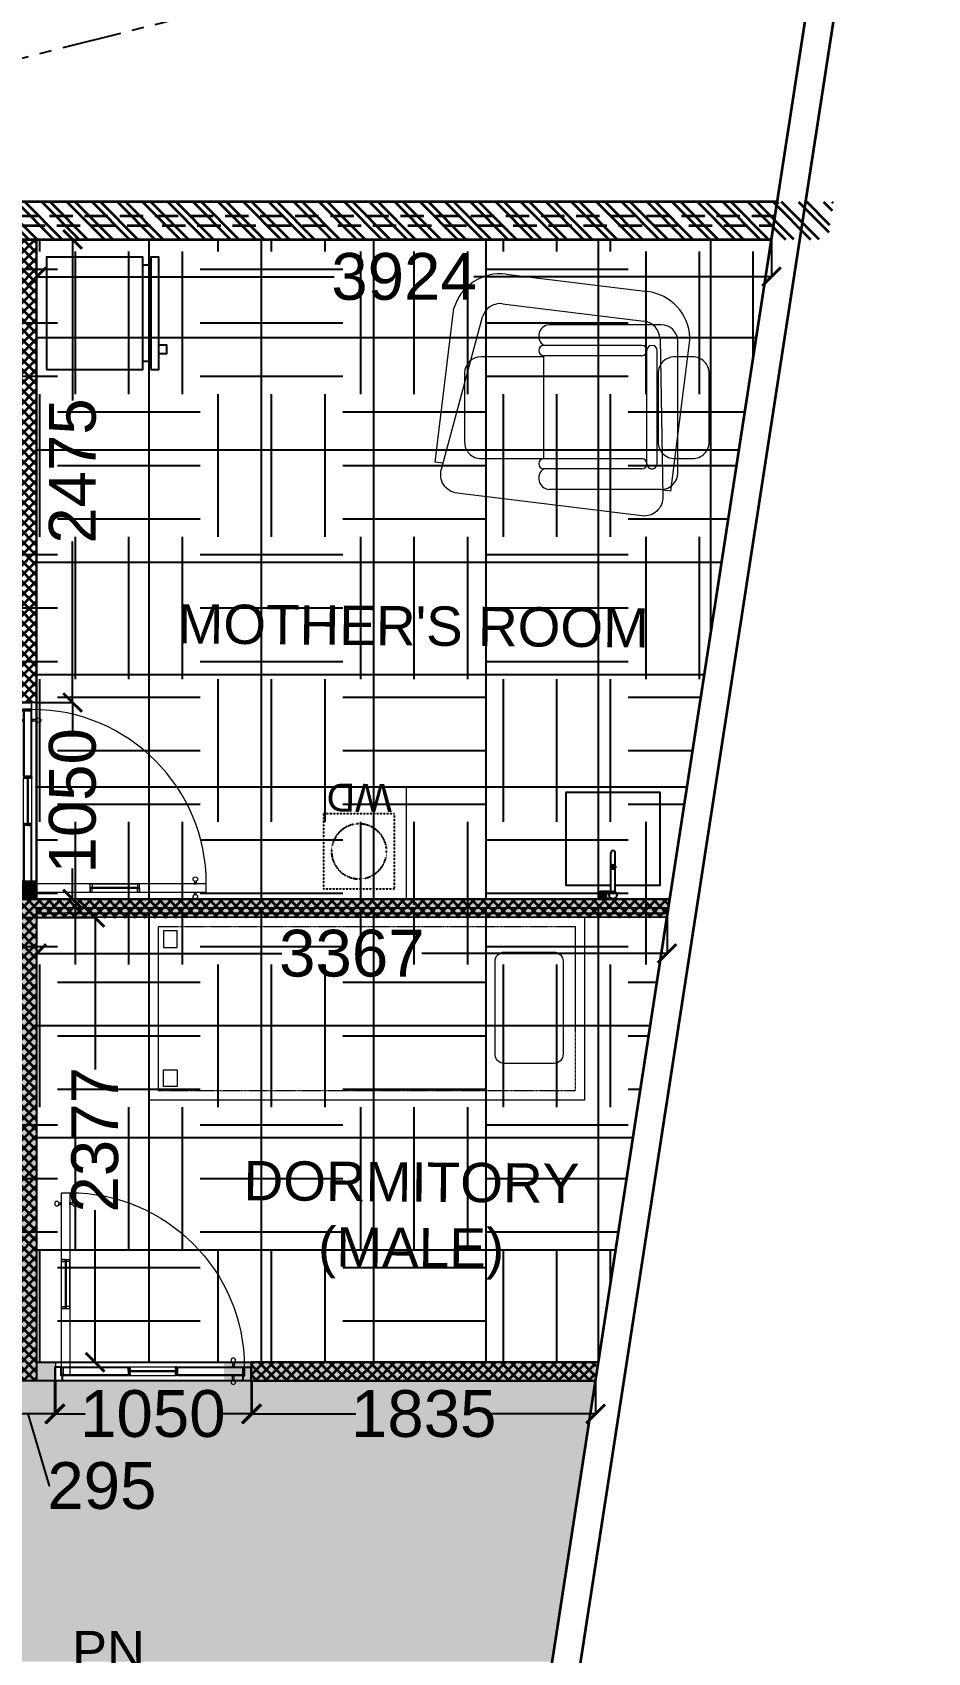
# Model space of a CAD drawing. Header units: millimetres. Extents: x 263321 to 4958806, y 33647 to 987811.
# Drawn here: x 2416284 to 2421064, y 491432 to 500089 of the extents above; entities that cross this region are included whole.
import ezdxf

# ---------------------------------------------------------------- set-up
doc = ezdxf.new("R2010")
doc.units = ezdxf.units.MM
doc.header["$PDMODE"] = 3
for name, pattern in [('( Hidden )', [0.375, 0.25, -0.125]), ('CENTER', [50.8, 31.75, -6.35, 6.35, -6.35]), ('HIDDEN', [0.375, 0.25, -0.125])]:
    doc.linetypes.add(name, pattern=pattern)
for name, color, linetype, lineweight in [('A- Loose furniture', 11, 'Continuous', 5), ('A-FURN-LOOSE', 24, 'Continuous', 18), ('A-GYPSUM PARTITION', 250, 'Continuous', 35), ('AR_DOOR', 42, 'Continuous', 0), ('Base 7th & 9th', 250, 'Continuous', 35), ('FURNITURE', 30, 'Continuous', 5), ('I_FURN', 20, 'Continuous', 13), ('SW-PARTITION GYPSUM', 30, 'Continuous', 18), ('TOA-FL-TILE-4', 8, 'Continuous', 5), ('TOA_DOOR', 7, 'Continuous', 25)]:
    doc.layers.add(name, color=color, linetype=linetype, lineweight=lineweight)
for name, color, linetype in [('CEILING TOA', 7, 'Continuous'), ('CH - MAN', 8, 'Continuous'), ('FLOORING TOA', 7, 'Continuous'), ('PARTITION DIM.', 250, 'Continuous'), ('PARTITION GYPSUM', 250, 'Continuous'), ('TEXT', 250, 'Continuous'), ('TOA-FC-MODULAR', 7, 'Continuous')]:
    doc.layers.add(name, color=color, linetype=linetype)
doc.styles.add('ARIAL', font='arial.ttf')
doc.styles.get("Standard").update_dxf_attribs({"font": 'arial.ttf'})
doc.styles.add('TEXT @ 150', font='arial.ttf', dxfattribs={"height": 225})
doc.dimstyles.new('DIM @ 150', dxfattribs={"dimtxt": 225, "dimasz": 100, "dimexe": 1, "dimexo": 0, "dimgap": 0.5, "dimtad": 0, "dimdec": 0, "dimzin": 0, "dimdsep": 46, "dimtxsty": 'TEXT @ 150', "dimblk": 'ARCHTICK', "dimcen": -2, "dimclrd": 8, "dimclre": 8, "dimclrt": 7, "dimadec": 0, "dimazin": 0, "dimtfac": 1, "dimtdec": 0, "dimtofl": 0, "dimtmove": 0, "dimatfit": 3, "dimldrblk": 'OPEN90', "dimfxl": 1, "dimtolj": 1, "dimtzin": 0, "dimlwd": -1, "dimlwe": -1, "dimarcsym": 0})
doc.dimstyles.new('DIM40', dxfattribs={"dimtxt": 80, "dimasz": 20, "dimexe": 30, "dimexo": 25, "dimgap": 20, "dimtad": 1, "dimdec": 0, "dimzin": 0, "dimdsep": 46, "dimtxsty": 'Standard', "dimblk1": 'DOT', "dimblk2": 'DOT', "dimsah": 1, "dimcen": 0.09, "dimclrd": 1, "dimclre": 1, "dimclrt": 2, "dimadec": 0, "dimazin": 0, "dimtfac": 1, "dimtdec": 0, "dimtofl": 0, "dimtmove": 0, "dimatfit": 0, "dimldrblk": 'DOT', "dimfxl": 1, "dimtolj": 1, "dimtzin": 0, "dimarcsym": 0})
pattern_1 = [(45, (13069.08, -8478.743), (-26.94076836, 26.94076836), []), (135, (13069.08, -8478.743), (-26.94076836, -26.94076836), [])]
pattern_2 = [(0, (13069.1, -8478.74), (762, 762), [762, -762]), (0, (13069.1, -8193), (762, 762), [762, -762]), (0, (13069.1, -7907.24), (762, 762), [762, -762]), (90, (13164.3, -7812), (-762, 762), [762, -762]), (90, (13450.1, -7812), (-762, 762), [762, -762]), (90, (13735.8, -7812), (-762, 762), [762, -762])]

# ---------------------------------------------------------------- blocks, each defined once
blk = doc.blocks.new('RECLINER')
at = {"layer": 'I_FURN'}
for p, q in [((1806023, 374919.9), (1805319, 374919.9)), ((1805231, 374831.9), (1805231, 374232.4)), ((1805973.5, 374809.9), (1805368.5, 374809.9)), ((1806111, 374831.9), (1806111, 374232.4)), ((1805341, 374727.4), (1805341, 374204.9)), ((1805973.5, 374754.9), (1805368.5, 374754.9)), ((1805396, 374727.4), (1805396, 374204.9)), ((1805946, 373869.6), (1805946, 374727.4)), ((1806001, 374727.4), (1806001, 374204.9)), ((1805946, 374204.9), (1805396, 374204.9)), ((1805402.2, 374204.9), (1805402.2, 373869.6)), ((1805490.2, 373781.6), (1805858, 373781.6))]:
    blk.add_line(p, q, dxfattribs=at)
blk.add_lwpolyline([(1805858, 375087.5), (1805490.2, 375087.5, 0.414214), (1805402.2, 374999.5), (1805402.2, 374903.3, 0.414214), (1805490.2, 374815.3), (1805858, 374815.3, 0.414214), (1805946, 374903.3), (1805946, 374999.5, 0.414214)], format="xyb", close=True, dxfattribs=at)
for centre, radius, start, end in [((1805319, 374831.9), 88, 90, 180), ((1806023, 374831.9), 88, 0, 90), ((1805368.5, 374782.4), 27.5, 90, 270), ((1805973.5, 374782.4), 27.5, 270, 90), ((1805368.5, 374727.4), 27.5, 0, 180), ((1805973.5, 374727.4), 27.5, 0, 180), ((1805290.6, 374237), 59.8, 184.39871, 327.52881), ((1805368.5, 374204.9), 27.5, 180, 0), ((1805973.5, 374204.9), 27.5, 180, 0), ((1806051.4, 374237), 59.8, 212.47119, 355.60129), ((1805490.2, 373869.6), 88, 180, 270), ((1805858, 373869.6), 88, 270, 0)]:
    blk.add_arc(centre, radius, start, end, dxfattribs=at)
blk = doc.blocks.new('_DOT')
at = {"color": 0, "linetype": 'ByBlock'}
blk.add_line((-0.5, 0), (-1, 0), dxfattribs=at)
at = {"color": 0, "linetype": 'ByBlock', "const_width": 0.5}
blk.add_lwpolyline([(-0.25, 0, 1), (0.25, 0, 1)], format="xyb", close=True, dxfattribs=at)
blk = doc.blocks.new('_ArchTick')
at = {"color": 0, "linetype": 'ByBlock', "const_width": 0.15}
blk.add_lwpolyline([(-0.5, -0.5), (0.5, 0.5)], dxfattribs=at)
blk = doc.blocks.new('*D529')
at = {"layer": 'Defpoints', "color": 0, "transparency": 16777216}
for p in [(2416306.2, 495360.2), (2419672.8, 495362.3), (2416306.2, 495167.5)]:
    blk.add_point(p, dxfattribs=at)
at = {"layer": 'PARTITION DIM.', "color": 8, "transparency": 16777216}
for p, q in [((2416306.2, 495360.2), (2416306.2, 495166.5)), ((2419672.8, 495362.3), (2419672.8, 495166.5)), ((2416306.2, 495167.5), (2417615.8, 495167.5)), ((2419672.8, 495167.5), (2418363.2, 495167.5))]:
    blk.add_line(p, q, dxfattribs=at)
at = {"layer": 'PARTITION DIM.', "color": 8, "transparency": 16777216, "xscale": 100, "yscale": 100, "zscale": 100, "rotation": 180}
blk.add_blockref('_ArchTick', (2416306.2, 495167.5), dxfattribs=at)
at = {"layer": 'PARTITION DIM.', "color": 8, "transparency": 16777216, "xscale": 100, "yscale": 100, "zscale": 100}
blk.add_blockref('_ArchTick', (2419672.8, 495167.5), dxfattribs=at)
at = {"layer": 'PARTITION DIM.', "color": 7, "transparency": 16777216, "insert": (2417989.5, 495167.5), "char_height": 250, "attachment_point": 5}
blk.add_mtext('\\A1;3367', dxfattribs=at)
blk = doc.blocks.new('_Open90')
at = {"color": 0, "linetype": 'ByBlock'}
for p, q in [((0, 0), (-1, 0)), ((-0.5, 0.5), (0, 0)), ((0, 0), (-0.5, -0.5))]:
    blk.add_line(p, q, dxfattribs=at)
blk = doc.blocks.new('*D531')
at = {"layer": 'Defpoints', "color": 0, "transparency": 16777216}
for p in [(2416306.2, 495360.2), (2416306.4, 492983.1), (2416618.1, 492983.1)]:
    blk.add_point(p, dxfattribs=at)
at = {"layer": 'PARTITION DIM.', "color": 8, "transparency": 16777216}
for p, q in [((2416306.2, 495360.2), (2416619.1, 495360.2)), ((2416618.1, 495360.2), (2416618.1, 494547.5)), ((2416618.1, 492983.1), (2416618.1, 493795.7)), ((2416306.4, 492983.1), (2416619.1, 492983.1))]:
    blk.add_line(p, q, dxfattribs=at)
at = {"layer": 'PARTITION DIM.', "color": 8, "transparency": 16777216, "xscale": 100, "yscale": 100, "zscale": 100}
for p, rotation in [((2416618.1, 495360.2), 90), ((2416618.1, 492983.1), 270)]:
    blk.add_blockref('_ArchTick', p, dxfattribs=dict(at, rotation=rotation))
at = {"layer": 'PARTITION DIM.', "color": 7, "transparency": 16777216, "insert": (2416618.1, 494171.6), "char_height": 250, "attachment_point": 5, "rotation": 90}
blk.add_mtext('\\A1;2377', dxfattribs=at)
blk = doc.blocks.new('*D532')
at = {"layer": 'Defpoints', "color": 0, "transparency": 16777216}
for p in [(2417455.8, 492883.1, -5.7), (2419290.9, 492883.1), (2417455.8, 492707.5)]:
    blk.add_point(p, dxfattribs=at)
at = {"layer": 'PARTITION DIM.', "color": 8, "transparency": 16777216}
for p, q in [((2417455.8, 492883.1), (2417455.8, 492706.5)), ((2419290.9, 492883.1), (2419290.9, 492706.5)), ((2417455.8, 492707.5), (2418010.4, 492707.5)), ((2419290.9, 492707.5), (2418736.3, 492707.5))]:
    blk.add_line(p, q, dxfattribs=at)
at = {"layer": 'PARTITION DIM.', "color": 8, "transparency": 16777216, "xscale": 100, "yscale": 100, "zscale": 100, "rotation": 180}
blk.add_blockref('_ArchTick', (2417455.8, 492707.5), dxfattribs=at)
at = {"layer": 'PARTITION DIM.', "color": 8, "transparency": 16777216, "xscale": 100, "yscale": 100, "zscale": 100}
blk.add_blockref('_ArchTick', (2419290.9, 492707.5), dxfattribs=at)
at = {"layer": 'PARTITION DIM.', "color": 7, "transparency": 16777216, "insert": (2418373.3, 492707.5), "char_height": 250, "attachment_point": 5}
blk.add_mtext('\\A1;1835', dxfattribs=at)
blk = doc.blocks.new('*D533')
at = {"layer": 'Defpoints', "color": 0, "transparency": 16777216}
for p in [(2416401.8, 492883.1), (2417451.8, 492883.1, -5.7), (2416401.8, 492707.5)]:
    blk.add_point(p, dxfattribs=at)
at = {"layer": 'PARTITION DIM.', "color": 8, "transparency": 16777216}
for p, q in [((2416401.8, 492883.1), (2416401.8, 492706.5)), ((2417451.8, 492883.1), (2417451.8, 492706.5)), ((2416401.8, 492707.5), (2416565.2, 492707.5)), ((2417451.8, 492707.5), (2417288.4, 492707.5))]:
    blk.add_line(p, q, dxfattribs=at)
at = {"layer": 'PARTITION DIM.', "color": 8, "transparency": 16777216, "xscale": 100, "yscale": 100, "zscale": 100, "rotation": 180}
blk.add_blockref('_ArchTick', (2416401.8, 492707.5), dxfattribs=at)
at = {"layer": 'PARTITION DIM.', "color": 8, "transparency": 16777216, "xscale": 100, "yscale": 100, "zscale": 100}
blk.add_blockref('_ArchTick', (2417451.8, 492707.5), dxfattribs=at)
at = {"layer": 'PARTITION DIM.', "color": 7, "transparency": 16777216, "insert": (2416926.8, 492707.5), "char_height": 250, "attachment_point": 5}
blk.add_mtext('\\A1;1050', dxfattribs=at)
blk = doc.blocks.new('*D534')
at = {"layer": 'Defpoints', "color": 0, "transparency": 16777216}
for p in [(2416110.9, 492883.1), (2416406.4, 492883.1), (2416110.9, 492707.5)]:
    blk.add_point(p, dxfattribs=at)
at = {"layer": 'PARTITION DIM.', "color": 8, "transparency": 16777216}
for p, q in [((2416110.9, 492883.1), (2416110.9, 492706.5)), ((2416406.4, 492883.1), (2416406.4, 492706.5)), ((2416406.4, 492707.5), (2416110.9, 492707.5)), ((2416258.7, 492707.5), (2416374.1, 492322.8)), ((2416374.1, 492322.8), (2416375.1, 492322.8))]:
    blk.add_line(p, q, dxfattribs=at)
at = {"layer": 'PARTITION DIM.', "color": 8, "transparency": 16777216, "xscale": 100, "yscale": 100, "zscale": 100, "rotation": 180}
blk.add_blockref('_ArchTick', (2416110.9, 492707.5), dxfattribs=at)
at = {"layer": 'PARTITION DIM.', "color": 8, "transparency": 16777216, "xscale": 100, "yscale": 100, "zscale": 100}
blk.add_blockref('_ArchTick', (2416406.4, 492707.5), dxfattribs=at)
at = {"layer": 'PARTITION DIM.', "color": 7, "transparency": 16777216, "insert": (2416654.8, 492322.8), "char_height": 250, "attachment_point": 5}
blk.add_mtext('\\A1;295', dxfattribs=at)
blk = doc.blocks.new('*D539')
at = {"layer": 'Defpoints', "color": 0, "transparency": 16777216}
for p in [(2416306.2, 498983.1), (2420230.5, 498983.1), (2420230.5, 498783.7)]:
    blk.add_point(p, dxfattribs=at)
at = {"layer": 'PARTITION DIM.', "color": 8, "transparency": 16777216}
for p, q in [((2416306.2, 498983.1), (2416306.2, 498782.7)), ((2420230.5, 498983.1), (2420230.5, 498782.7)), ((2416306.2, 498783.7), (2417895.1, 498783.7)), ((2420230.5, 498783.7), (2418641.5, 498783.7))]:
    blk.add_line(p, q, dxfattribs=at)
at = {"layer": 'PARTITION DIM.', "color": 8, "transparency": 16777216, "xscale": 100, "yscale": 100, "zscale": 100, "rotation": 180}
blk.add_blockref('_ArchTick', (2416306.2, 498783.7), dxfattribs=at)
at = {"layer": 'PARTITION DIM.', "color": 8, "transparency": 16777216, "xscale": 100, "yscale": 100, "zscale": 100}
blk.add_blockref('_ArchTick', (2420230.5, 498783.7), dxfattribs=at)
at = {"layer": 'PARTITION DIM.', "color": 7, "transparency": 16777216, "insert": (2418268.3, 498783.7), "char_height": 250, "attachment_point": 5}
blk.add_mtext('\\A1;3924', dxfattribs=at)
blk = doc.blocks.new('*D540')
at = {"layer": 'Defpoints', "color": 0, "transparency": 16777216}
for p in [(2416306.2, 498983.1), (2416306.2, 496508.2), (2416498.3, 496508.2)]:
    blk.add_point(p, dxfattribs=at)
at = {"layer": 'PARTITION DIM.', "color": 8, "transparency": 16777216}
for p, q in [((2416306.2, 498983.1), (2416499.3, 498983.1)), ((2416498.3, 498983.1), (2416498.3, 498122.5)), ((2416498.3, 496508.2), (2416498.3, 497368.7)), ((2416306.2, 496508.2), (2416499.3, 496508.2))]:
    blk.add_line(p, q, dxfattribs=at)
at = {"layer": 'PARTITION DIM.', "color": 8, "transparency": 16777216, "xscale": 100, "yscale": 100, "zscale": 100}
for p, rotation in [((2416498.3, 498983.1), 90), ((2416498.3, 496508.2), 270)]:
    blk.add_blockref('_ArchTick', p, dxfattribs=dict(at, rotation=rotation))
at = {"layer": 'PARTITION DIM.', "color": 7, "transparency": 16777216, "insert": (2416498.3, 497745.6), "char_height": 250, "attachment_point": 5, "rotation": 90}
blk.add_mtext('\\A1;2475', dxfattribs=at)
blk = doc.blocks.new('*D541')
at = {"layer": 'Defpoints', "color": 0, "transparency": 16777216}
for p in [(2416306.2, 496508.2), (2416334.2, 495458.2), (2416498.3, 495458.2)]:
    blk.add_point(p, dxfattribs=at)
at = {"layer": 'PARTITION DIM.', "color": 8, "transparency": 16777216}
for p, q in [((2416306.2, 496508.2), (2416499.3, 496508.2)), ((2416498.3, 496508.2), (2416498.3, 496344.8)), ((2416498.3, 495458.2), (2416498.3, 495621.6)), ((2416334.2, 495458.2), (2416499.3, 495458.2))]:
    blk.add_line(p, q, dxfattribs=at)
at = {"layer": 'PARTITION DIM.', "color": 8, "transparency": 16777216, "xscale": 100, "yscale": 100, "zscale": 100}
for p, rotation in [((2416498.3, 496508.2), 90), ((2416498.3, 495458.2), 270)]:
    blk.add_blockref('_ArchTick', p, dxfattribs=dict(at, rotation=rotation))
at = {"layer": 'PARTITION DIM.', "color": 7, "transparency": 16777216, "insert": (2416498.3, 495983.2), "char_height": 250, "attachment_point": 5, "rotation": 90}
blk.add_mtext('\\A1;1050', dxfattribs=at)
blk = doc.blocks.new('A$C3A863514')
at = {"layer": 'AR_DOOR', "lineweight": 13, "ltscale": 0.4}
for p, q in [((-95.2, 952.4), (-86.1, 952.4)), ((-23.8, 952.4), (-32.9, 952.4)), ((-95.2, 942.8), (-86.1, 942.8)), ((-23.8, 942.8), (-32.9, 942.8))]:
    blk.add_line(p, q, dxfattribs=at)
at = {"layer": 'AR_DOOR', "lineweight": 13, "ltscale": 0.25}
for p, q in [((-36.8, 649), (-82.3, 649)), ((-82.3, 397.4), (-82.3, 638.1)), ((-62.1, 649), (-62.1, 397.4)), ((-56.9, 649), (-56.9, 397.4)), ((-36.8, 397.4), (-36.8, 638.1)), ((-36.8, 386.5), (-82.3, 386.5))]:
    blk.add_line(p, q, dxfattribs=at)
at = {"layer": 'AR_DOOR'}
for p, q in [((-959.6, 99.9), (-959.6, 78.8)), ((-950.1, 99.9), (-950.1, 78.8)), ((-959.6, 4.6), (-959.6, 25.7)), ((-950.1, 4.6), (-950.1, 25.7)), ((-404.7, 75), (-645.3, 75)), ((-404.7, 29.5), (-645.3, 29.5))]:
    blk.add_line(p, q, dxfattribs=at)
at = {"layer": 'AR_DOOR', "ltscale": 0.95}
for p, q in [((-656.3, 75), (-656.3, 29.5)), ((-656.3, 54.9), (-404.7, 54.9)), ((-656.3, 49.6), (-404.7, 49.6)), ((-393.8, 75), (-393.8, 29.5))]:
    blk.add_line(p, q, dxfattribs=at)
at = {"layer": 'AR_DOOR', "lineweight": 13, "ltscale": 0.4}
for points in [[(-86.1, 954.3), (-86.1, 940.9), (-82.3, 940.9), (-82.3, 954.3)], [(-32.9, 954.3), (-32.9, 940.9), (-36.8, 940.9), (-36.8, 954.3)]]:
    blk.add_lwpolyline(points, close=True, dxfattribs=at)
at = {"layer": 'AR_DOOR', "lineweight": 13, "ltscale": 0.05}
blk.add_lwpolyline([(-36.8, 29.5), (-36.8, 1006), (-82.3, 1006), (-82.3, 29.5)], close=True, dxfattribs=at)
at = {"layer": 'AR_DOOR', "lineweight": 13, "ltscale": 0.25}
for points in [[(-79.5, 649), (-79.5, 646.3), (-82.3, 646.3), (-82.3, 638.1), (-62.1, 638.1), (-62.1, 649), (-79.5, 649)], [(-39.5, 649), (-39.5, 646.3), (-36.8, 646.3), (-36.8, 638.1), (-56.9, 638.1), (-56.9, 649), (-39.5, 649)], [(-79.5, 386.5), (-79.5, 389.2), (-82.3, 389.2), (-82.3, 397.4), (-62.1, 397.4), (-62.1, 386.5), (-79.5, 386.5)], [(-39.5, 386.5), (-39.5, 389.2), (-36.8, 389.2), (-36.8, 397.4), (-56.9, 397.4), (-56.9, 386.5), (-39.5, 386.5)]]:
    blk.add_lwpolyline(points, dxfattribs=at)
at = {"layer": 'AR_DOOR'}
for points in [[(-1050, 0), (-1050, 0), (-1006.3, 0), (-1006.3, 29.5), (-1013.3, 29.5), (-1013.3, 75), (-1050, 75), (-1050, 0)], [(-1047.4, 3.5), (-1047.4, 2.6), (-1008.9, 2.6), (-1008.9, 26.9), (-1015.9, 26.9), (-1015.9, 72.4), (-1047.4, 72.4), (-1047.4, 2.6)], [(-656.3, 72.3), (-653.5, 72.3), (-653.5, 75), (-645.3, 75), (-645.3, 54.9), (-656.3, 54.9), (-656.3, 72.3)], [(-656.3, 32.2), (-653.5, 32.2), (-653.5, 29.5), (-645.3, 29.5), (-645.3, 49.6), (-656.3, 49.6), (-656.3, 32.2)], [(-393.8, 72.3), (-396.5, 72.3), (-396.5, 75), (-404.7, 75), (-404.7, 54.9), (-393.8, 54.9), (-393.8, 72.3)], [(-393.8, 32.2), (-396.5, 32.2), (-396.5, 29.5), (-404.7, 29.5), (-404.7, 49.6), (-393.8, 49.6), (-393.8, 32.2)], [(0, 0), (0, 0), (-43.7, 0), (-43.7, 29.5), (-36.8, 29.5), (-36.8, 75), (0, 75), (0, 0)], [(-2.6, 3.5), (-2.6, 2.6), (-41.1, 2.6), (-41.1, 26.9), (-34.1, 26.9), (-34.1, 72.4), (-2.6, 72.4), (-2.6, 2.6)]]:
    blk.add_lwpolyline(points, dxfattribs=at)
at = {"layer": 'AR_DOOR', "ltscale": 0.95}
for points in [[(-656.3, 75), (-1013.3, 75), (-1013.3, 71.5), (-656.3, 71.5)], [(-656.3, 29.5), (-1013.3, 29.5), (-1013.3, 33), (-656.3, 33)], [(-656.3, 71.5), (-1004.5, 71.5), (-1004.5, 33), (-656.3, 33)], [(-36.8, 75), (-393.8, 75)], [(-393.8, 71.5), (-36.8, 71.5), (-36.8, 75)], [(-45.5, 71.5), (-393.8, 71.5)], [(-393.8, 33), (-45.5, 33), (-45.5, 71.5)], [(-36.8, 33), (-36.8, 29.5), (-393.8, 29.5)], [(-393.8, 33), (-36.8, 33)]]:
    blk.add_lwpolyline(points, dxfattribs=at)
for points in [[(-1013.3, 71.5), (-1004.5, 71.5), (-1004.5, 33), (-1013.3, 33)], [(-36.8, 71.5), (-45.5, 71.5), (-45.5, 33), (-36.8, 33)]]:
    blk.add_lwpolyline(points, close=True, dxfattribs=at)
at = {"layer": 'AR_DOOR'}
for points in [[(-961.5, 78.8), (-948.1, 78.8), (-948.1, 75), (-961.5, 75)], [(-961.5, 25.7), (-948.1, 25.7), (-948.1, 29.5), (-961.5, 29.5)]]:
    blk.add_lwpolyline(points, close=True, dxfattribs=at)
at = {"layer": 'AR_DOOR', "lineweight": 13, "ltscale": 0.4}
for centre in [(-106.2, 947.6), (-12.8, 947.6)]:
    blk.add_circle(centre, 12, dxfattribs=at)
at = {"layer": 'AR_DOOR'}
for centre in [(-954.8, 110.9), (-954.8, -6.4)]:
    blk.add_circle(centre, 12, dxfattribs=at)
at = {"layer": 'AR_DOOR', "lineweight": 13, "ltscale": 0.05}
blk.add_arc((-81.9, 74.6), 931.4, 90.02203, 179.97797, dxfattribs=at)
at = {"layer": 'AR_DOOR'}
for centre, radius, start, end in [((-667.8, 67.7), 17.3, 311.97465, 17.09535), ((-676, 65.9), 22.6, 330.67981, 14.7641), ((-662.3, 69.5), 15.8, 292.47405, 7.50673), ((-667.8, 36.8), 17.3, 342.90465, 48.02535), ((-676, 38.6), 22.6, 345.2359, 29.32019), ((-662.3, 35), 15.8, 352.49327, 67.52595), ((-657.6, 35.8), 13.9, 32.01717, 84.31177), ((-657.6, 68.7), 13.9, 275.68823, 327.98283), ((-650, 64.6), 5.77, 207.9347, 287.08974), ((-650, 39.9), 5.77, 72.91026, 152.0653), ((-649.2, 69.6), 6.45, 208.01115, 296.81028), ((-649.2, 34.9), 6.45, 63.18972, 151.98885), ((-648.2, 76.4), 8.89, 222.53973, 287.36657), ((-648.2, 28.1), 8.89, 72.63343, 137.46027), ((-401.8, 76.4), 8.89, 252.63343, 317.46027), ((-401.8, 28.1), 8.89, 42.53973, 107.36657), ((-392.4, 68.7), 13.9, 212.01717, 264.31177), ((-392.4, 35.8), 13.9, 95.68823, 147.98283), ((-400.8, 69.6), 6.45, 243.18972, 331.98885), ((-400.8, 34.9), 6.45, 28.01115, 116.81028), ((-387.7, 69.5), 15.8, 172.49327, 247.52595), ((-387.7, 35), 15.8, 112.47405, 187.50673), ((-400, 64.6), 5.77, 252.91026, 332.0653), ((-400, 39.9), 5.77, 27.9347, 107.08974), ((-382.2, 67.7), 17.3, 162.90465, 228.02535), ((-382.2, 36.8), 17.3, 131.97465, 197.09535), ((-374, 65.9), 22.6, 165.2359, 209.32019), ((-374, 38.6), 22.6, 150.67981, 194.7641)]:
    blk.add_arc(centre, radius, start, end, dxfattribs=at)
blk = doc.blocks.new('EQUIPMENT-KITCHEN TAP PLAN')
for p, q in [((-17, 12), (-225, 12)), ((-17, -12), (-225, -12))]:
    blk.add_line(p, q)
at = {"color": 8}
for p, q in [((-10.7, -66.4), (-10.7, -32.4)), ((0, -66.4), (0, -32.4)), ((10.7, -66.4), (10.7, -32.4))]:
    blk.add_line(p, q, dxfattribs=at)
for points in [[(-134.6, 0), (-165.1, 0)], [(-150, -17.8), (-150, 17.8)]]:
    blk.add_lwpolyline(points, dxfattribs=at)
blk.add_lwpolyline([(-19.9, -20.8), (19.9, -20.8), (19.9, -66.4), (-19.9, -66.4)], close=True)
for centre, radius in [((-150, 0), 12), ((-150, 0), 9.12), ((0, 0), 20.8)]:
    blk.add_circle(centre, radius)
blk.add_arc((-225, 0), 12, 90, 270)
blk = doc.blocks.new('BAYCH')
at = {"layer": 'A-FURN-LOOSE', "color": 153, "ltscale": 0.95}
for p, q in [((38347006.5, -237000.7), (38347006.5, -236619)), ((38347086.7, -237000.7), (38347086.7, -236619))]:
    blk.add_line(p, q, dxfattribs=at)
for points in [[(38347114.8, -236490.7), (38347531.5, -236491.3, -0.464525), (38347531.5, -236491.3), (38347531.5, -236513.4)], [(38347128.3, -236569.7), (38347548.1, -236510.6, -0.464525), (38347606.5, -236559.9), (38347606.5, -237059.9, -0.464525), (38347548.1, -237109.2), (38347128.3, -237050)], [(38347531.5, -237106.3), (38347531.5, -237128.5, -0.464525), (38347531.5, -237128.5), (38347114.8, -237129.1)]]:
    blk.add_lwpolyline(points, format="xyb", dxfattribs=at)
for centre, radius, start, end in [((38347136.7, -236619), 130.2, 99.6643, 180), ((38347136.7, -236619), 50, 99.6643, 180), ((38347136.7, -237000.7), 130.2, 180, 260.3357), ((38347136.7, -237000.7), 50, 180, 260.3357)]:
    blk.add_arc(centre, radius, start, end, dxfattribs=at)
blk = doc.blocks.new('EQUIP-WATER DISPENSER IN PLAN')
at = {"linetype": 'HIDDEN', "ltscale": 0.08}
blk.add_lwpolyline([(-180.34, 0), (180.34, 0), (180.34, -381), (-180.34, -381)], close=True, dxfattribs=at)
blk.add_circle((0, -190.5), 140, dxfattribs=at)
blk = doc.blocks.new('REFRI-00')
for points in [[(-0.35, 0.35), (-0.35, -0.25), (0.35, -0.25), (0.35, 0.35), (-0.35, 0.35)], [(-0.35, -0.3), (-0.35, -0.35), (0.35, -0.35), (0.35, -0.3), (-0.35, -0.3)], [(-0.3, -0.3), (-0.3, -0.25)], [(0.3, -0.3), (0.3, -0.25)], [(-0.25, -0.35), (-0.25, -0.4), (-0.2, -0.4), (-0.2, -0.35)]]:
    blk.add_lwpolyline(points)

msp = doc.modelspace()

# ---------------------------------------------------------------- hatches: boundary and pattern name
at = {"layer": 'A-GYPSUM PARTITION', "true_color": 0x636466}
h = msp.add_hatch(dxfattribs=at)
h.set_pattern_fill('ANSI37', color=251, scale=12)
h.set_pattern_definition(pattern_1)
h.paths.add_polyline_path([(2416306.2, 498983.1), (2416306.2, 496511.3), (2416206.2, 496511.3), (2416206.2, 498983.1)])
h = msp.add_hatch(dxfattribs=at)
h.set_pattern_fill('ANSI37', color=251, scale=12)
h.set_pattern_definition(pattern_1)
h.paths.add_polyline_path([(2413191.6, 495458.2), (2419687.5, 495458.2), (2419672.8, 495362.3), (2413191.6, 495358.2)])
h = msp.add_hatch(dxfattribs=at)
h.set_pattern_fill('ANSI37', color=251, scale=12)
h.set_pattern_definition(pattern_1)
h.paths.add_polyline_path([(2416306.2, 495360.3), (2416306.4, 492883.1), (2416206.4, 492883.1), (2416206.2, 495360.3)])
h = msp.add_hatch(dxfattribs=at)
h.set_pattern_fill('ANSI37', color=251, scale=12)
h.set_pattern_definition(pattern_1)
h.paths.add_polyline_path([(2417451.8, 492983.1), (2419290.9, 492983.1), (2419290.9, 492883.1), (2417451.8, 492883.1)])
at = {"layer": 'Base 7th & 9th'}
h = msp.add_hatch(dxfattribs=at)
h.set_pattern_fill('ANSI32', color=256, scale=10, angle=-90, style=0)
h.set_pattern_definition([(315, (2173551.63, 80883.06), (67.35192, 67.35192), []), (315, (2173551.63, 80838.16), (67.35192, 67.35192), [])])
h.paths.add_polyline_path([(2413491.6, 498983.1), (2420530.5, 498983.1), (2420561.3, 499183.1), (2413491.6, 499183.1)])
at = {"layer": 'FLOORING TOA', "true_color": 0xc7c8ca}
h = msp.add_hatch(dxfattribs=at)
h.set_pattern_fill('EARTH', color=9, scale=120)
edge = h.paths.add_edge_path()
edge.add_line((2399150.3, 470683.1), (2406751.6, 470683.1))
edge.add_line((2406751.6, 470683.1), (2406751.6, 489283.1))
edge.add_line((2406751.6, 489283.1), (2406777, 491421.9))
edge.add_line((2406777, 491421.9), (2410711.6, 491383.1))
edge.add_line((2410711.6, 491383.1), (2410711.6, 490662.8))
edge.add_line((2410711.6, 490662.8), (2412251.6, 490662.8))
edge.add_line((2412251.6, 490662.8), (2412251.6, 491383.1))
edge.add_line((2412251.6, 491383.1), (2413501.6, 491383.1))
edge.add_line((2413501.6, 491383.1), (2413501.6, 490641.9))
edge.add_line((2413501.6, 490641.9), (2414541.6, 490641.9))
edge.add_line((2414541.6, 490641.9), (2414541.6, 491383.1))
edge.add_line((2414541.6, 491383.1), (2419059.8, 491383.1))
edge.add_line((2419059.8, 491383.1), (2419290.9, 492883.1))
edge.add_line((2419290.9, 492883.1), (2413191.6, 492883.1))
edge.add_line((2413191.6, 492883.1), (2413191.6, 495458.2))
edge.add_line((2413191.6, 495458.2), (2416206.2, 495458.2))
edge.add_line((2416206.2, 495458.2), (2416206.2, 496558.2))
edge.add_line((2416206.2, 496558.2), (2413191.6, 496558.2))
edge.add_line((2413191.6, 496558.2), (2413191.6, 498963.1))
edge.add_line((2413191.6, 498963.1), (2411651.6, 498963.1))
edge.add_line((2411651.6, 498963.1), (2411651.6, 492883.1))
edge.add_line((2411651.6, 492883.1), (2404451.6, 492883.1))
edge.add_line((2404451.6, 492883.1), (2404452.6, 502283.1))
edge.add_line((2404452.6, 502283.1), (2402951.6, 502283.1))
edge.add_line((2402951.6, 502283.1), (2402951.4, 497183.5))
edge.add_line((2402951.4, 497183.5), (2402951.6, 497133.1))
edge.add_line((2402951.6, 497133.1), (2399951.6, 497133.1))
edge.add_line((2399951.6, 497133.1), (2399951.6, 505326.9))
edge.add_arc((2397396.4, -38564.5), 543897.4, 89.730828, 95.307778)
edge.add_line((2347082.8, 503000.8), (2347082.9, 472483.1))
edge.add_line((2347082.9, 472483.1), (2343851.6, 472483.1))
edge.add_line((2343851.6, 472483.1), (2343851.6, 458383.2))
edge.add_line((2343851.6, 458383.2), (2354252.4, 458383.2))
edge.add_line((2354252.4, 458383.2), (2354252.7, 455753.4))
edge.add_arc((2374151.3, 141679.3), 314703.8, 88.069715, 93.625218, ccw=False)
edge.add_line((2384751.6, 456204.5), (2384751.6, 459200.3))
edge.add_line((2384751.6, 459200.3), (2394751.8, 459200.3))
edge.add_line((2394751.8, 459200.3), (2394749.6, 457484.3))
edge.add_line((2394749.6, 457484.3), (2395751.6, 457483.1))
edge.add_line((2395751.6, 457483.1), (2395751.6, 458383.1))
edge.add_line((2395751.6, 458383.1), (2396651.6, 458383.1))
edge.add_line((2396651.6, 458383.1), (2396651.6, 459197.4))
edge.add_line((2396651.6, 459197.4), (2399811.2, 459198))
edge.add_line((2399811.2, 459198), (2399811.2, 460833.1))
edge.add_line((2399811.2, 460833.1), (2398551.6, 460833.1))
edge.add_line((2398551.6, 460833.1), (2398551.6, 466883.1))
edge.add_line((2398551.6, 466883.1), (2403551.7, 466883.1))
edge.add_line((2403551.7, 466883.1), (2403551.7, 465533.1))
edge.add_line((2403551.7, 465533.1), (2407851.7, 465533.1))
edge.add_line((2407851.7, 465533.1), (2407851.7, 460783.1))
edge.add_line((2407851.7, 460783.1), (2409491.6, 460783.1))
edge.add_line((2409491.6, 460783.1), (2409496.3, 466883.1))
edge.add_line((2409496.3, 466883.1), (2415285.8, 466883.1))
edge.add_line((2415285.8, 466883.1), (2415516.9, 468383.1))
edge.add_line((2415516.9, 468383.1), (2399151.6, 468383.1))
edge.add_arc((2399151.6, 468983.1), 600, 180.00022, 269.99765, ccw=False)
edge.add_line((2398551.6, 468983.1), (2398551.6, 470083.1))
edge.add_arc((2399151.6, 470083.1), 600, 90.12503, 179.99987, ccw=False)
edge = h.paths.add_edge_path(flags=16)
edge.add_line((2350804.3, 495933.1), (2349254.3, 495933.1))
edge.add_arc((2349254.3, 495533.1), 400, 90.00028, 179.78887)
edge.add_line((2348854.3, 495534.5), (2348854.3, 492844.4))
edge.add_line((2348854.3, 492844.4), (2350804.3, 492844.4))
edge.add_line((2350804.3, 492844.4), (2350804.3, 495933.1))
h.paths.add_polyline_path([(2380451.6, 495933.1), (2394411.6, 495933.1), (2394411.6, 489283.1), (2388129.7, 489289.9), (2388129.7, 487283.1), (2379984.7, 487283), (2379984.7, 489283.1), (2380551.6, 489283.1)], flags=16)
edge = h.paths.add_edge_path(flags=16)
edge.add_line((2404951.6, 487283.1), (2348951.6, 487283.1))
edge.add_arc((2348951.6, 486983.1), 300, 90, 179.99701)
edge.add_line((2348651.6, 486983.1), (2348650.9, 472483.1))
edge.add_line((2348650.9, 472483.1), (2404951.6, 472483.1))
edge.add_line((2404951.6, 472483.1), (2404951.6, 487283.1))
h.paths.add_polyline_path([(2396751.6, 460833.1), (2396751.6, 464283.1)], flags=16)
h = msp.add_hatch(dxfattribs=at)
h.set_pattern_fill('EARTH', color=9, scale=120)
h.set_pattern_definition(pattern_2)
edge = h.paths.add_edge_path()
edge.add_line((2414975.4, 496658.2), (2413291.6, 496658.2))
edge.add_line((2413291.6, 496658.2), (2413291.6, 498983.1))
edge.add_line((2413291.6, 498983.1), (2420230.5, 498983.1))
edge.add_line((2420230.5, 498983.1), (2419680.2, 495410.3))
edge.add_line((2419680.2, 495410.3), (2416306.2, 495458.2))
edge.add_line((2416306.2, 495458.2), (2416306.2, 496658.2))
edge.add_line((2416306.2, 496658.2), (2416106.2, 496658.2))
at = {"layer": 'FLOORING TOA', "true_color": 0x000000}
h = msp.add_hatch(color=18, dxfattribs=at)
h.dxf.hatch_style = 1
h.paths.add_polyline_path([(2416206.2, 495458.2), (2416306.2, 495458.2), (2416306.2, 495558.2), (2416206.2, 495558.2)])
h = msp.add_hatch(color=18, dxfattribs=at)
h.dxf.hatch_style = 1
h.paths.add_polyline_path([(2419687.5, 495458.2), (2413191.6, 495458.2), (2413191.6, 495358.2), (2416206.2, 495360.2), (2416206.2, 495360.3), (2416306.2, 495360.3), (2416906.6, 495360.7), (2416906.6, 495362.3), (2419231.5, 495362.3), (2419672.8, 495362.3)])
h.paths.add_polyline_path([(2416306.2, 495360.2), (2416206.2, 495360.2), (2416206.4, 493183.1), (2416206.4, 493183.1), (2416206.4, 492883.1), (2416306.4, 492883.1)])
h.paths.add_polyline_path([(2419306.3, 492983.1), (2417306.4, 492983.1), (2417306.4, 492883.1), (2419290.9, 492883.1)])
h.paths.add_polyline_path([(2416406.4, 492983.1), (2416306.4, 492983.1), (2416306.4, 492883.1), (2416406.4, 492883.1)])
h.paths.add_polyline_path([(2416206.4, 492983.1), (2416106.4, 492983.1), (2416106.4, 492883.1), (2416206.4, 492883.1)])
h.paths.add_polyline_path([(2415206.4, 492983.1), (2413291.6, 492983.1), (2413291.6, 492883.1), (2415206.4, 492883.1)])
h.paths.add_polyline_path([(2413291.4, 495358.2), (2413291.6, 492883.1), (2413191.6, 492883.1), (2413191.4, 495358.2)])
at = {"layer": 'FLOORING TOA', "true_color": 0xc7c8ca}
h = msp.add_hatch(dxfattribs=at)
h.set_pattern_fill('EARTH', color=9, scale=120)
h.set_pattern_definition(pattern_2)
h.paths.add_polyline_path([(2413291.6, 492983.1), (2419306.3, 492983.1), (2419680.2, 495410.3), (2413291.6, 495410.3)])
at = {"layer": 'TOA-FC-MODULAR'}
h = msp.add_hatch(dxfattribs=at)
h.set_pattern_fill('_USER', color=252, scale=600, angle=270, double=1, pattern_type=0)
h.set_pattern_definition([(270, (2416306.16, 495458.2), (600, -1e-13), []), (0, (2416306.16, 495458.2), (0, 600), [])])
h.paths.add_polyline_path([(2416306.2, 498983.1), (2420230.5, 498983.1), (2419687.5, 495458.2), (2416306.2, 495458.2)])
h = msp.add_hatch(dxfattribs=at)
h.set_pattern_fill('_USER', color=252, scale=600, angle=270, double=1, pattern_type=0)
h.set_pattern_definition([(270, (2416306.36, 492983.06), (600, -1e-13), []), (0, (2416306.36, 492983.06), (0, 600), [])])
h.paths.add_polyline_path([(2416306.4, 492983.1), (2419306.3, 492983.1), (2419680.2, 495410.3), (2416306.4, 495410.3)])

# ---------------------------------------------------------------- linework, layer by layer
at = {"elevation": 0}
msp.add_lwpolyline([(2419372.6, 495530.2), (2419134.6, 495530.2), (2419134.6, 496030.2), (2419634.6, 496030.2), (2419634.6, 495530.2), (2419396.6, 495530.2)], dxfattribs=at)
at = {"layer": 'A-FURN-LOOSE', "color": 18, "true_color": 0x000000, "elevation": 0}
for points in [[(2419231.5, 495362.3), (2419231.5, 494382.8), (2416906.6, 494382.8), (2416906.6, 495362.3)], [(2416983.5, 495288.8), (2416983.5, 495199.8), (2417056.5, 495199.8), (2417056.5, 495288.8)], [(2416983.5, 494456.3), (2416983.5, 494545.3), (2417056.5, 494545.3), (2417056.5, 494456.3)]]:
    msp.add_lwpolyline(points, close=True, dxfattribs=at)
at = {"layer": 'A-FURN-LOOSE', "color": 18, "linetype": '( Hidden )', "true_color": 0x000000, "elevation": 0}
msp.add_lwpolyline([(2419181.5, 495312.3), (2419181.5, 494432.8), (2416956.6, 494432.8), (2416956.6, 495312.3)], close=True, dxfattribs=at)
at = {"layer": 'A-FURN-LOOSE', "color": 18, "true_color": 0x000000, "elevation": 0}
msp.add_lwpolyline([(2419118.1, 495124.8), (2419118.1, 494629.8, -0.414214), (2419068.1, 494579.8), (2418804.1, 494579.8, -0.414214), (2418754.1, 494629.8), (2418754.1, 495124.8, -0.414214), (2418804.1, 495174.8), (2419068.1, 495174.8, -0.414214)], format="xyb", close=True, dxfattribs=at)
at = {"layer": 'Base 7th & 9th', "color": 2}
msp.add_line((2413265.4, 453766.9), (2420915.9, 503432.2), dxfattribs=at)
at = {"layer": 'Base 7th & 9th', "linetype": 'Continuous'}
msp.add_line((2420268.4, 499180.8), (2420260.3, 499176.6), dxfattribs=at)
at = {"layer": 'Base 7th & 9th', "elevation": 0}
for points in [[(2413413.6, 453744), (2413314.8, 453759.3), (2413284.3, 453561.6), (2413383.2, 453546.4), (2421064.1, 503409.3)], [(2413191.6, 498983.1), (2420230.5, 498983.1), (2420261.3, 499183.1), (2413191.6, 499183.1), (2413191.6, 498983.1)]]:
    msp.add_lwpolyline(points, dxfattribs=at)
at = {"layer": 'Base 7th & 9th', "linetype": '( Hidden )', "ltscale": 500, "elevation": 0}
msp.add_lwpolyline([(2411726.6, 499058.1), (2420242.1, 499058.1), (2420249.8, 499108.1), (2411726.6, 499108.1)], close=True, dxfattribs=at)
at = {"layer": 'CEILING TOA', "elevation": 0}
for points in [[(2416306.2, 498983.1), (2420230.5, 498983.1), (2419687.5, 495458.2), (2416306.2, 495458.2)], [(2416306.4, 492983.1), (2419306.3, 492983.1), (2419680.2, 495410.3), (2416306.4, 495410.3)]]:
    msp.add_lwpolyline(points, close=True, dxfattribs=at)
at = {"layer": 'CH - MAN'}
msp.add_lwpolyline([(2419059.8, 491383.1), (2419290.9, 492883.1)], dxfattribs=at)
at = {"layer": 'FLOORING TOA'}
for points in [[(2419290.9, 492883.1), (2413191.6, 492883.1)], [(2419059.8, 491383.1), (2419290.9, 492883.1)]]:
    msp.add_lwpolyline(points, dxfattribs=at)
at = {"layer": 'FURNITURE', "color": 18, "true_color": 0x000000, "elevation": 0}
msp.add_lwpolyline([(2419779.7, 496056.5), (2418280.1, 496058.2), (2418280.1, 495458.2)], dxfattribs=at)
at = {"layer": 'PARTITION GYPSUM', "color": 30, "elevation": 0}
for points in [[(2416306.2, 498983.1), (2416306.2, 496508.2), (2416206.2, 496508.2), (2416206.2, 498983.1)], [(2419306.3, 492983.1), (2417451.2, 492983.1), (2417451.2, 492883.1), (2419290.9, 492883.1)]]:
    msp.add_lwpolyline(points, dxfattribs=at)
for points in [[(2413191.6, 495458.2), (2419687.5, 495458.2), (2419672.8, 495362.3), (2413191.6, 495358.2)], [(2416306.2, 495360.3), (2416306.4, 492883.1), (2416206.4, 492883.1), (2416206.2, 495360.3)]]:
    msp.add_lwpolyline(points, close=True, dxfattribs=at)
at = {"layer": 'PARTITION GYPSUM', "color": 30}
msp.add_lwpolyline([(2419290.9, 492883.1), (2413191.6, 492883.1)], dxfattribs=at)
at = {"layer": 'SW-PARTITION GYPSUM', "color": 18, "true_color": 0x000000, "elevation": 0}
msp.add_lwpolyline([(2416306.4, 492983.1), (2416406.4, 492983.1), (2416406.4, 492883.1), (2416306.4, 492883.1)], close=True, dxfattribs=at)

# ---------------------------------------------------------------- block references
for name, p, xscale, yscale, zscale, rotation in [('REFRI-00', (2416659.2, 498588.6), 857.1428571428868, 857.1428571428868, 857.1428571428868, 89.99999999999999), ('EQUIP-WATER DISPENSER IN PLAN', (2418028.2, 495513.1), -1.049868766404617, 1.049868766404617, 1.049868766404617, 180)]:
    msp.add_blockref(name, p, dxfattribs=dict(xscale=xscale, yscale=yscale, zscale=zscale, rotation=rotation))
at = {"rotation": 270.0000000000463}
msp.add_blockref('EQUIPMENT-KITCHEN TAP PLAN', (2419384.6, 495480.2), dxfattribs=at)
at = {"layer": 'A- Loose furniture', "ltscale": 5, "xscale": 1.989285369083698, "yscale": 1.989285369083698, "zscale": 1.989285369083698, "rotation": 262.9606537079851}
msp.add_blockref('BAYCH', (12235291.3, 76149153.6), dxfattribs=at)
at = {"layer": 'TOA-FL-TILE-4', "rotation": 270}
msp.add_blockref('RECLINER', (2044810.1, 2303757.9), dxfattribs=at)
at = {"layer": 'TOA_DOOR', "ltscale": 3, "xscale": 0.9999872140163342, "yscale": 0.9999872140163342, "zscale": 0.9999872140163342, "rotation": 270}
msp.add_blockref('A$C3A863514', (2416206.2, 495458.2), dxfattribs=at)
at = {"layer": 'TOA_DOOR', "ltscale": 3, "xscale": -0.9999872140163342, "yscale": 0.9999872140163342, "zscale": 0.9999872140163342}
msp.add_blockref('A$C3A863514', (2416401.8, 492883.1), dxfattribs=at)

# ---------------------------------------------------------------- texts
at = {"layer": 'TEXT', "attachment_point": 7, "style": 'ARIAL'}
for s, insert, char_height, width, rotation in [("\\pi17.67025;MOTHER'S ROOM", (2417040.6, 496821.5), 210, 2508.355, 359.49614), ('WD', (2418205.4, 496072.7), 150, 339.46, 179.49614), ('\\pi-39.44608;DORMITORY\\P\\pi361.50208;(MALE)', (2417446.4, 493435.9), 210, 1688.918, 359.49614)]:
    msp.add_mtext(s, dxfattribs=dict(at, insert=insert, char_height=char_height, width=width, rotation=rotation))
at = {"layer": 'TEXT', "insert": (2416495.9, 491547.1, 0), "char_height": 200, "width": 2329.589, "attachment_point": 1, "style": 'ARIAL'}
msp.add_mtext('{\\C1;PN}', dxfattribs=at)

# ---------------------------------------------------------------- dimensions: what is measured, and where the dimension line sits
at = {"layer": 'PARTITION DIM.'}
for base, p1, p2, override, picture, middle in [((2416498.3, 496508.2), (2416306.2, 498983.1), (2416306.2, 496508.2), {"dimtxt": 250, "dimtxsty": 'Standard', "dimarcsym": 1}, '*D540', (2416498.3, 497745.6)), ((2416498.3, 495458.2), (2416306.2, 496508.2), (2416334.2, 495458.2), {"dimtxt": 250, "dimtxsty": 'Standard', "dimtmove": 1, "dimarcsym": 1}, '*D541', (2416498.3, 495983.2)), ((2416618.1, 492983.1), (2416306.2, 495360.2), (2416306.4, 492983.1), {"dimtxt": 250, "dimtxsty": 'Standard', "dimarcsym": 1}, '*D531', (2416618.1, 494171.6))]:
    dim = msp.add_linear_dim(base=base, p1=p1, p2=p2, angle=90, dimstyle='DIM @ 150', override=override, dxfattribs=at)
    dim.commit()
    dim.dimension.update_dxf_attribs({"geometry": picture, "text_midpoint": middle})
for base, p1, p2, override, picture, middle in [((2420230.5, 498783.7), (2416306.2, 498983.1), (2420230.5, 498983.1), {"dimtxt": 250, "dimtxsty": 'Standard', "dimarcsym": 1}, '*D539', (2418268.3, 498783.7)), ((2416306.2, 495167.5), (2419672.8, 495362.3), (2416306.2, 495360.2), {"dimtxt": 250, "dimtxsty": 'Standard', "dimarcsym": 1}, '*D529', (2417989.5, 495167.5)), ((2416110.9455, 492707.522), (2416406.3633, 492883.0593), (2416110.9455, 492883.0593), {"dimtxt": 250, "dimtxsty": 'Standard', "dimtmove": 1, "dimarcsym": 1}, '*D534', (2416375.5583, 492322.8423)), ((2416401.8, 492707.5), (2417451.8, 492883.1, -5.7), (2416401.8, 492883.1), {"dimtxt": 250, "dimtxsty": 'Standard', "dimtmove": 1, "dimarcsym": 1}, '*D533', (2416926.8, 492707.5)), ((2417455.8, 492707.5), (2419290.9, 492883.1), (2417455.8, 492883.1, -5.7), {"dimtxt": 250, "dimtxsty": 'Standard', "dimarcsym": 1}, '*D532', (2418373.3, 492707.5))]:
    dim = msp.add_linear_dim(base=base, p1=p1, p2=p2, dimstyle='DIM @ 150', override=override, dxfattribs=at)
    dim.commit()
    dim.dimension.update_dxf_attribs({"geometry": picture, "text_midpoint": middle})

# ---------------------------------------------------------------- leaders
at = {"layer": 'Base 7th & 9th', "linetype": 'CENTER', "ltscale": 10}
msp.add_leader([(2419708.4, 500831, 0), (2413191.6, 499183.1, 0)], dimstyle='DIM40', override={"dimasz": 250, "dimclrd": 256}, dxfattribs=at)

doc.saveas('drawing.dxf')
